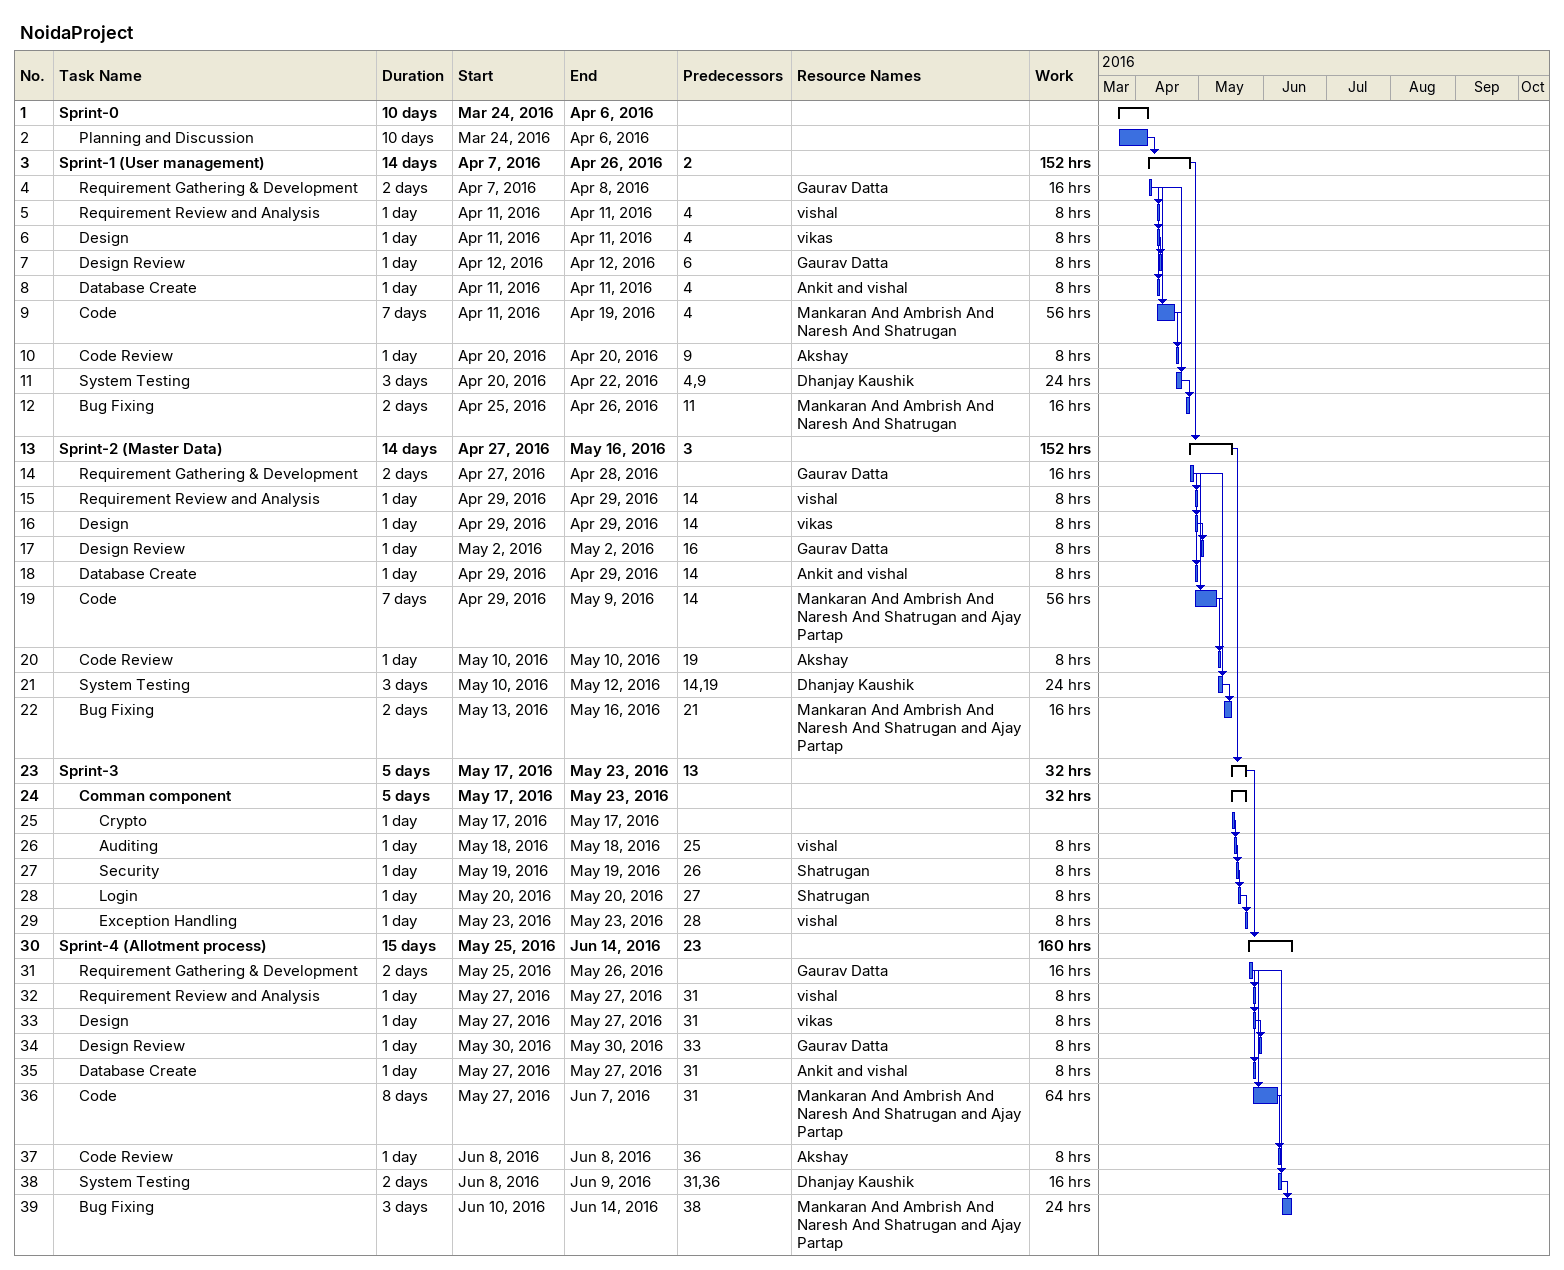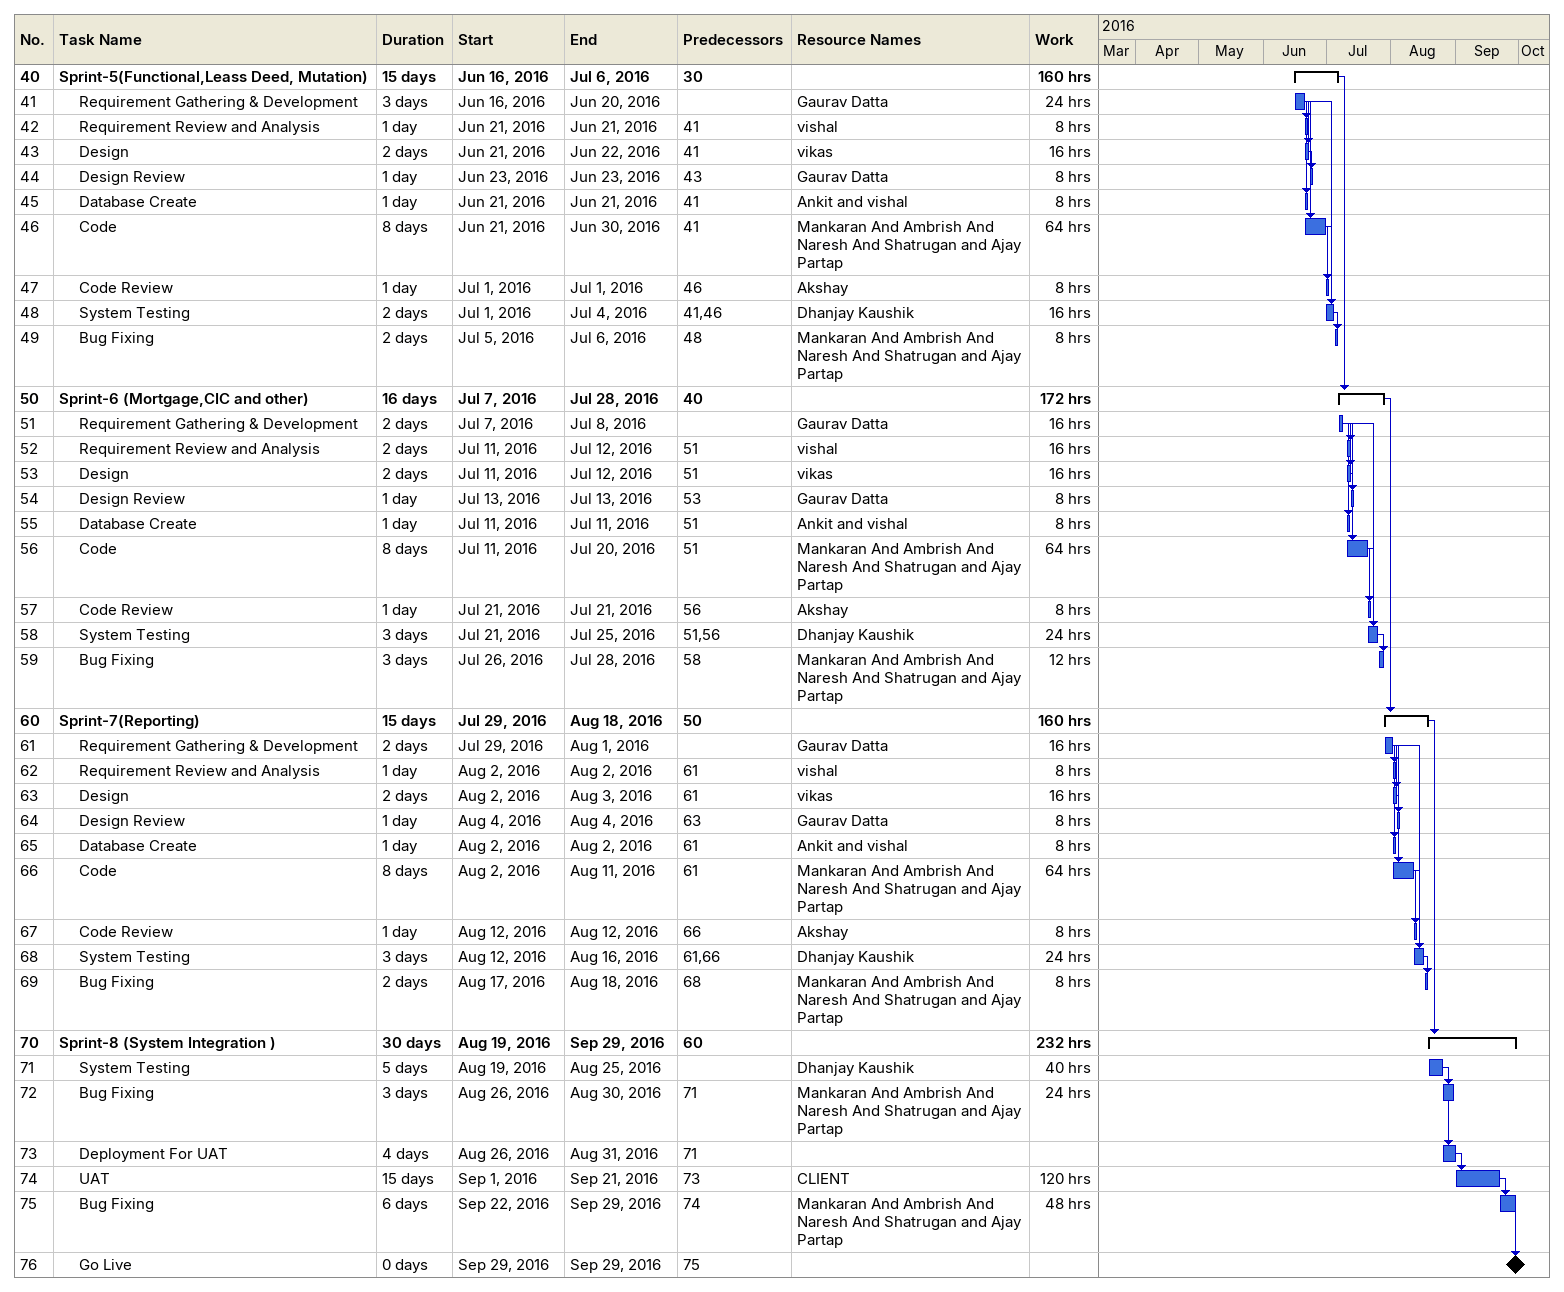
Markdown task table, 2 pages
NoidaProject

| ID | Level | Task | Duration | Start | Finish | Predecessors | Resources | Work (h) |
|---|---|---|---|---|---|---|---|---|
| 1 | 1 | **Sprint-0** | 10d | 2016-03-24 | 2016-04-06 |  |  |  |
| 2 | 2 | Planning and Discussion | 10d | 2016-03-24 | 2016-04-06 |  |  |  |
| 3 | 1 | **Sprint-1 (User management)** | 14d | 2016-04-07 | 2016-04-26 | 2 |  | 152 |
| 4 | 2 | Requirement Gathering & Development | 2d | 2016-04-07 | 2016-04-08 |  | Gaurav Datta | 16 |
| 5 | 2 | Requirement Review and Analysis | 1d | 2016-04-11 | 2016-04-11 | 4 | vishal | 8 |
| 6 | 2 | Design | 1d | 2016-04-11 | 2016-04-11 | 4 | vikas | 8 |
| 7 | 2 | Design Review | 1d | 2016-04-12 | 2016-04-12 | 6 | Gaurav Datta | 8 |
| 8 | 2 | Database Create | 1d | 2016-04-11 | 2016-04-11 | 4 | Ankit and vishal | 8 |
| 9 | 2 | Code | 7d | 2016-04-11 | 2016-04-19 | 4 | Mankaran And Ambrish And Naresh And Shatrugan | 56 |
| 10 | 2 | Code Review | 1d | 2016-04-20 | 2016-04-20 | 9 | Akshay | 8 |
| 11 | 2 | System Testing | 3d | 2016-04-20 | 2016-04-22 | 4, 9 | Dhanjay Kaushik | 24 |
| 12 | 2 | Bug Fixing | 2d | 2016-04-25 | 2016-04-26 | 11 | Mankaran And Ambrish And Naresh And Shatrugan | 16 |
| 13 | 1 | **Sprint-2 (Master Data)** | 14d | 2016-04-27 | 2016-05-16 | 3 |  | 152 |
| 14 | 2 | Requirement Gathering & Development | 2d | 2016-04-27 | 2016-04-28 |  | Gaurav Datta | 16 |
| 15 | 2 | Requirement Review and Analysis | 1d | 2016-04-29 | 2016-04-29 | 14 | vishal | 8 |
| 16 | 2 | Design | 1d | 2016-04-29 | 2016-04-29 | 14 | vikas | 8 |
| 17 | 2 | Design Review | 1d | 2016-05-02 | 2016-05-02 | 16 | Gaurav Datta | 8 |
| 18 | 2 | Database Create | 1d | 2016-04-29 | 2016-04-29 | 14 | Ankit and vishal | 8 |
| 19 | 2 | Code | 7d | 2016-04-29 | 2016-05-09 | 14 | Mankaran And Ambrish And Naresh And Shatrugan and Ajay Partap | 56 |
| 20 | 2 | Code Review | 1d | 2016-05-10 | 2016-05-10 | 19 | Akshay | 8 |
| 21 | 2 | System Testing | 3d | 2016-05-10 | 2016-05-12 | 14, 19 | Dhanjay Kaushik | 24 |
| 22 | 2 | Bug Fixing | 2d | 2016-05-13 | 2016-05-16 | 21 | Mankaran And Ambrish And Naresh And Shatrugan and Ajay Partap | 16 |
| 23 | 1 | **Sprint-3** | 5d | 2016-05-17 | 2016-05-23 | 13 |  | 32 |
| 24 | 2 | **Comman component** | 5d | 2016-05-17 | 2016-05-23 |  |  | 32 |
| 25 | 3 | Crypto | 1d | 2016-05-17 | 2016-05-17 |  |  |  |
| 26 | 3 | Auditing | 1d | 2016-05-18 | 2016-05-18 | 25 | vishal | 8 |
| 27 | 3 | Security | 1d | 2016-05-19 | 2016-05-19 | 26 | Shatrugan | 8 |
| 28 | 3 | Login | 1d | 2016-05-20 | 2016-05-20 | 27 | Shatrugan | 8 |
| 29 | 3 | Exception Handling | 1d | 2016-05-23 | 2016-05-23 | 28 | vishal | 8 |
| 30 | 1 | **Sprint-4 (Allotment process)** | 15d | 2016-05-25 | 2016-06-14 | 23 |  | 160 |
| 31 | 2 | Requirement Gathering & Development | 2d | 2016-05-25 | 2016-05-26 |  | Gaurav Datta | 16 |
| 32 | 2 | Requirement Review and Analysis | 1d | 2016-05-27 | 2016-05-27 | 31 | vishal | 8 |
| 33 | 2 | Design | 1d | 2016-05-27 | 2016-05-27 | 31 | vikas | 8 |
| 34 | 2 | Design Review | 1d | 2016-05-30 | 2016-05-30 | 33 | Gaurav Datta | 8 |
| 35 | 2 | Database Create | 1d | 2016-05-27 | 2016-05-27 | 31 | Ankit and vishal | 8 |
| 36 | 2 | Code | 8d | 2016-05-27 | 2016-06-07 | 31 | Mankaran And Ambrish And Naresh And Shatrugan and Ajay Partap | 64 |
| 37 | 2 | Code Review | 1d | 2016-06-08 | 2016-06-08 | 36 | Akshay | 8 |
| 38 | 2 | System Testing | 2d | 2016-06-08 | 2016-06-09 | 31, 36 | Dhanjay Kaushik | 16 |
| 39 | 2 | Bug Fixing | 3d | 2016-06-10 | 2016-06-14 | 38 | Mankaran And Ambrish And Naresh And Shatrugan and Ajay Partap | 24 |
| 40 | 1 | **Sprint-5(Functional,Leass Deed, Mutation)** | 15d | 2016-06-16 | 2016-07-06 | 30 |  | 160 |
| 41 | 2 | Requirement Gathering & Development | 3d | 2016-06-16 | 2016-06-20 |  | Gaurav Datta | 24 |
| 42 | 2 | Requirement Review and Analysis | 1d | 2016-06-21 | 2016-06-21 | 41 | vishal | 8 |
| 43 | 2 | Design | 2d | 2016-06-21 | 2016-06-22 | 41 | vikas | 16 |
| 44 | 2 | Design Review | 1d | 2016-06-23 | 2016-06-23 | 43 | Gaurav Datta | 8 |
| 45 | 2 | Database Create | 1d | 2016-06-21 | 2016-06-21 | 41 | Ankit and vishal | 8 |
| 46 | 2 | Code | 8d | 2016-06-21 | 2016-06-30 | 41 | Mankaran And Ambrish And Naresh And Shatrugan and Ajay Partap | 64 |
| 47 | 2 | Code Review | 1d | 2016-07-01 | 2016-07-01 | 46 | Akshay | 8 |
| 48 | 2 | System Testing | 2d | 2016-07-01 | 2016-07-04 | 41, 46 | Dhanjay Kaushik | 16 |
| 49 | 2 | Bug Fixing | 2d | 2016-07-05 | 2016-07-06 | 48 | Mankaran And Ambrish And Naresh And Shatrugan and Ajay Partap | 8 |
| 50 | 1 | **Sprint-6 (Mortgage,CIC and other)** | 16d | 2016-07-07 | 2016-07-28 | 40 |  | 172 |
| 51 | 2 | Requirement Gathering & Development | 2d | 2016-07-07 | 2016-07-08 |  | Gaurav Datta | 16 |
| 52 | 2 | Requirement Review and Analysis | 2d | 2016-07-11 | 2016-07-12 | 51 | vishal | 16 |
| 53 | 2 | Design | 2d | 2016-07-11 | 2016-07-12 | 51 | vikas | 16 |
| 54 | 2 | Design Review | 1d | 2016-07-13 | 2016-07-13 | 53 | Gaurav Datta | 8 |
| 55 | 2 | Database Create | 1d | 2016-07-11 | 2016-07-11 | 51 | Ankit and vishal | 8 |
| 56 | 2 | Code | 8d | 2016-07-11 | 2016-07-20 | 51 | Mankaran And Ambrish And Naresh And Shatrugan and Ajay Partap | 64 |
| 57 | 2 | Code Review | 1d | 2016-07-21 | 2016-07-21 | 56 | Akshay | 8 |
| 58 | 2 | System Testing | 3d | 2016-07-21 | 2016-07-25 | 51, 56 | Dhanjay Kaushik | 24 |
| 59 | 2 | Bug Fixing | 3d | 2016-07-26 | 2016-07-28 | 58 | Mankaran And Ambrish And Naresh And Shatrugan and Ajay Partap | 12 |
| 60 | 1 | **Sprint-7(Reporting)** | 15d | 2016-07-29 | 2016-08-18 | 50 |  | 160 |
| 61 | 2 | Requirement Gathering & Development | 2d | 2016-07-29 | 2016-08-01 |  | Gaurav Datta | 16 |
| 62 | 2 | Requirement Review and Analysis | 1d | 2016-08-02 | 2016-08-02 | 61 | vishal | 8 |
| 63 | 2 | Design | 2d | 2016-08-02 | 2016-08-03 | 61 | vikas | 16 |
| 64 | 2 | Design Review | 1d | 2016-08-04 | 2016-08-04 | 63 | Gaurav Datta | 8 |
| 65 | 2 | Database Create | 1d | 2016-08-02 | 2016-08-02 | 61 | Ankit and vishal | 8 |
| 66 | 2 | Code | 8d | 2016-08-02 | 2016-08-11 | 61 | Mankaran And Ambrish And Naresh And Shatrugan and Ajay Partap | 64 |
| 67 | 2 | Code Review | 1d | 2016-08-12 | 2016-08-12 | 66 | Akshay | 8 |
| 68 | 2 | System Testing | 3d | 2016-08-12 | 2016-08-16 | 61, 66 | Dhanjay Kaushik | 24 |
| 69 | 2 | Bug Fixing | 2d | 2016-08-17 | 2016-08-18 | 68 | Mankaran And Ambrish And Naresh And Shatrugan and Ajay Partap | 8 |
| 70 | 1 | **Sprint-8 (System Integration )** | 30d | 2016-08-19 | 2016-09-29 | 60 |  | 232 |
| 71 | 2 | System Testing | 5d | 2016-08-19 | 2016-08-25 |  | Dhanjay Kaushik | 40 |
| 72 | 2 | Bug Fixing | 3d | 2016-08-26 | 2016-08-30 | 71 | Mankaran And Ambrish And Naresh And Shatrugan and Ajay Partap | 24 |
| 73 | 2 | Deployment For UAT | 4d | 2016-08-26 | 2016-08-31 | 71 |  |  |
| 74 | 2 | UAT | 15d | 2016-09-01 | 2016-09-21 | 73 | CLIENT | 120 |
| 75 | 2 | Bug Fixing | 6d | 2016-09-22 | 2016-09-29 | 74 | Mankaran And Ambrish And Naresh And Shatrugan and Ajay Partap | 48 |
| 76 | 2 | Go Live | 0d | 2016-09-29 | 2016-09-29 | 75 |  |  |
